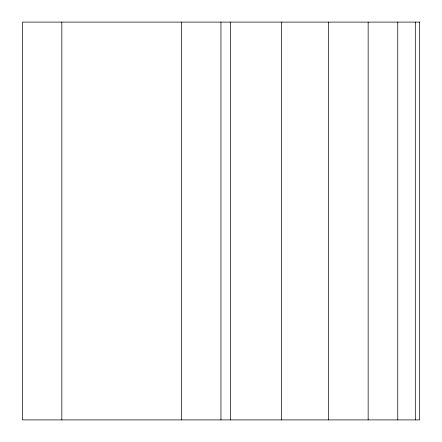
<?xml version="1.0" encoding="UTF-8"?>
<svg xmlns="http://www.w3.org/2000/svg" width="442" height="442" viewBox="0 0 442 442"><rect width="100%" height="100%" fill="white"/><g stroke="black" fill="none" stroke-linecap="round" stroke-linejoin="round"><path stroke-width="0.66" d="M415.314 22.1L415.314 419.9M397.756 22.1L397.756 419.9M368.153 22.1L368.153 419.9M328.511 22.1L328.511 419.9M281.543 22.1L281.543 419.9M230.448 22.1L230.448 419.9M220.956 22.1L220.956 419.9M181.574 22.1L181.574 419.9M61.836 22.1L61.836 419.9M419.629 22.1L22.371 22.1L22.371 419.9L419.629 419.9L419.629 22.1"/></g></svg>
